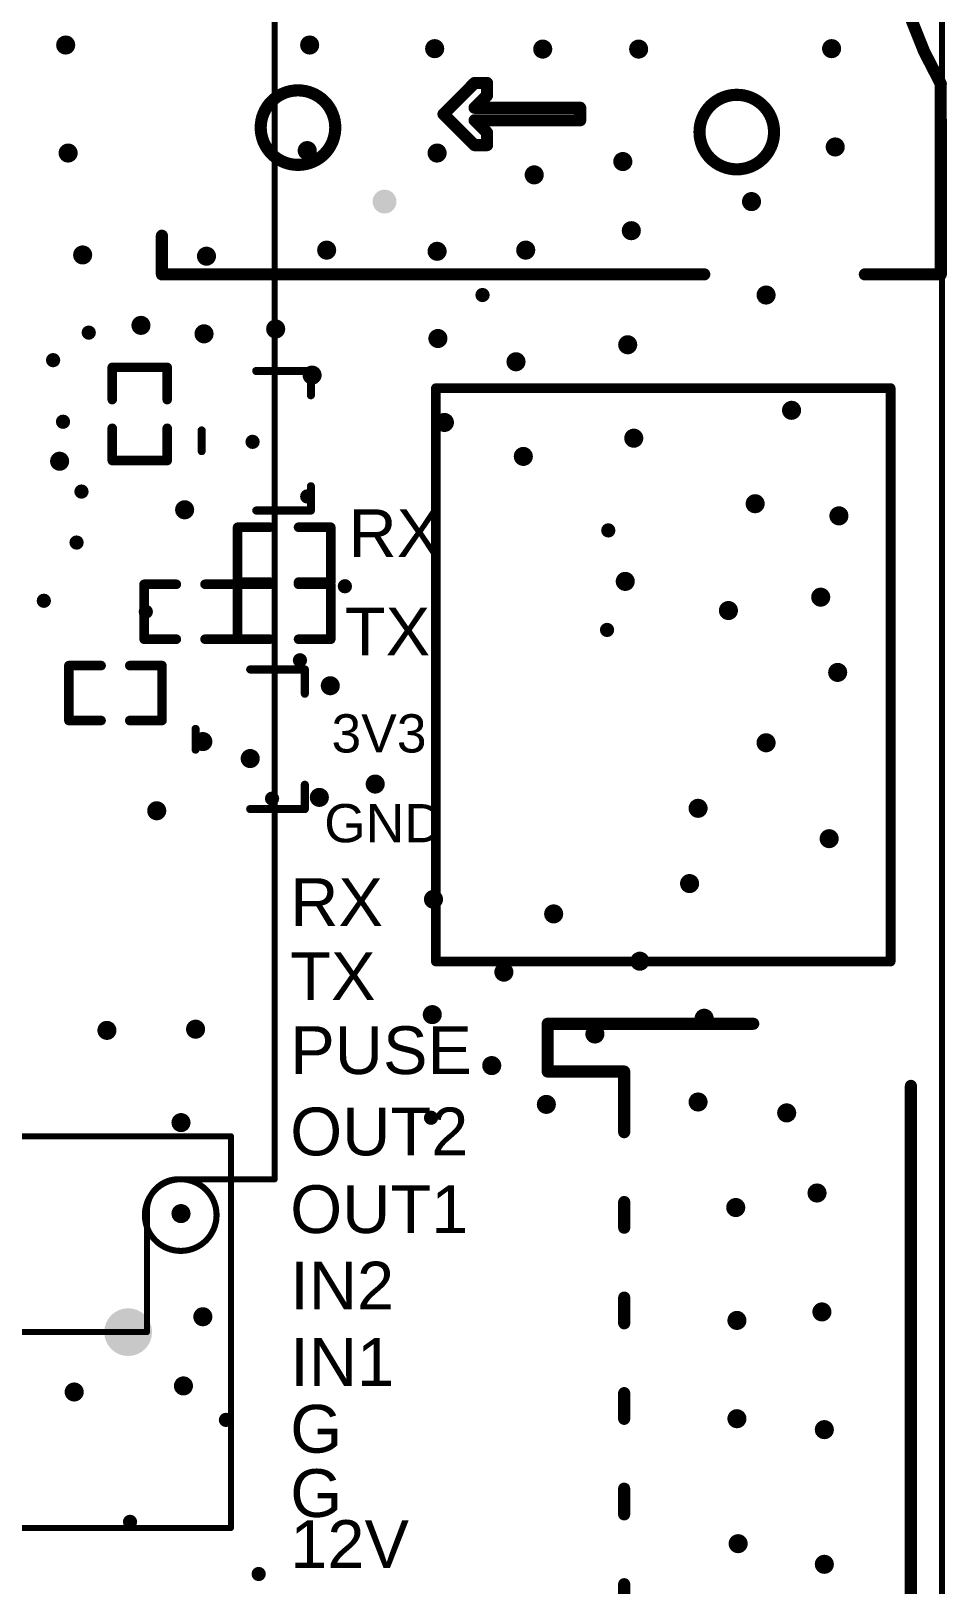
# Model space of a CAD drawing. Header units: millimetres. Extents: x -41 to 4, y -75 to 26.
# Drawn here: x -14.77 to 4.39, y -57.07 to -24.55 of the extents above; entities that cross this region are included whole.
import ezdxf

# ---------------------------------------------------------------- set-up
doc = ezdxf.new("R2010")
doc.units = ezdxf.units.MM
for name, color, linetype in [('KeepOutLayer', 6, 'Continuous'), ('MultiLayer', 9, 'Continuous'), ('PadHoleLayer', 156, 'Continuous'), ('TopOverlay', 2, 'Continuous'), ('ViaHoleLayer', 16, 'Continuous')]:
    doc.layers.add(name, color=color, linetype=linetype)
doc.styles.add('Arial', font='arial.ttf', dxfattribs={"height": 0.2})

# ---------------------------------------------------------------- blocks, each defined once
blk = doc.blocks.new('LC_0402_R_4')
at = {"layer": 'TopOverlay', "const_width": 0.2}
for points in [[(-0.975, -0.575), (-0.975, 0.575)], [(-0.975, 0.575), (-0.3, 0.575)], [(0.3, 0.575), (0.975, 0.575)], [(0.975, -0.575), (0.975, 0.575)], [(-0.975, -0.575), (-0.3, -0.575)], [(0.3, -0.575), (0.975, -0.575)]]:
    blk.add_lwpolyline(points, dxfattribs=at)
at = {"layer": 'TopOverlay', "const_width": 0.1}
for points in [[(-1.025, 0.575, 1), (-0.925, 0.575, 1)], [(-1.025, 0.575, 1), (-0.925, 0.575, 1)], [(-0.35, 0.575, 1), (-0.25, 0.575, 1)], [(0.25, 0.575, 1), (0.35, 0.575, 1)], [(0.925, 0.575, 1), (1.025, 0.575, 1)], [(0.925, 0.575, 1), (1.025, 0.575, 1)], [(-1.025, -0.575, 1), (-0.925, -0.575, 1)], [(-1.025, -0.575, 1), (-0.925, -0.575, 1)], [(-0.35, -0.575, 1), (-0.25, -0.575, 1)], [(0.25, -0.575, 1), (0.35, -0.575, 1)], [(0.925, -0.575, 1), (1.025, -0.575, 1)], [(0.925, -0.575, 1), (1.025, -0.575, 1)]]:
    blk.add_lwpolyline(points, format="xyb", close=True, dxfattribs=at)
blk = doc.blocks.new('LC_0402_R_5')
at = {"layer": 'TopOverlay', "const_width": 0.2}
for points in [[(-0.975, -0.575), (-0.975, 0.575)], [(-0.975, 0.575), (-0.3, 0.575)], [(0.3, 0.575), (0.975, 0.575)], [(0.975, -0.575), (0.975, 0.575)], [(-0.975, -0.575), (-0.3, -0.575)], [(0.3, -0.575), (0.975, -0.575)]]:
    blk.add_lwpolyline(points, dxfattribs=at)
at = {"layer": 'TopOverlay', "const_width": 0.1}
for points in [[(-1.025, 0.575, 1), (-0.925, 0.575, 1)], [(-1.025, 0.575, 1), (-0.925, 0.575, 1)], [(-0.35, 0.575, 1), (-0.25, 0.575, 1)], [(0.25, 0.575, 1), (0.35, 0.575, 1)], [(0.925, 0.575, 1), (1.025, 0.575, 1)], [(0.925, 0.575, 1), (1.025, 0.575, 1)], [(-1.025, -0.575, 1), (-0.925, -0.575, 1)], [(-1.025, -0.575, 1), (-0.925, -0.575, 1)], [(-0.35, -0.575, 1), (-0.25, -0.575, 1)], [(0.25, -0.575, 1), (0.35, -0.575, 1)], [(0.925, -0.575, 1), (1.025, -0.575, 1)], [(0.925, -0.575, 1), (1.025, -0.575, 1)]]:
    blk.add_lwpolyline(points, format="xyb", close=True, dxfattribs=at)
blk = doc.blocks.new('LC_0402_R_6')
at = {"layer": 'TopOverlay', "const_width": 0.2}
for points in [[(-0.975, 0.575), (-0.975, -0.575)], [(-0.3, 0.575), (-0.975, 0.575)], [(0.975, 0.575), (0.3, 0.575)], [(0.975, 0.575), (0.975, -0.575)], [(-0.3, -0.575), (-0.975, -0.575)], [(0.975, -0.575), (0.3, -0.575)]]:
    blk.add_lwpolyline(points, dxfattribs=at)
at = {"layer": 'TopOverlay', "const_width": 0.1}
for points in [[(-1.025, 0.575, 1), (-0.925, 0.575, 1)], [(-1.025, 0.575, 1), (-0.925, 0.575, 1)], [(-0.35, 0.575, 1), (-0.25, 0.575, 1)], [(0.25, 0.575, 1), (0.35, 0.575, 1)], [(0.925, 0.575, 1), (1.025, 0.575, 1)], [(0.925, 0.575, 1), (1.025, 0.575, 1)], [(-1.025, -0.575, 1), (-0.925, -0.575, 1)], [(-1.025, -0.575, 1), (-0.925, -0.575, 1)], [(-0.35, -0.575, 1), (-0.25, -0.575, 1)], [(0.25, -0.575, 1), (0.35, -0.575, 1)], [(0.925, -0.575, 1), (1.025, -0.575, 1)], [(0.925, -0.575, 1), (1.025, -0.575, 1)]]:
    blk.add_lwpolyline(points, format="xyb", close=True, dxfattribs=at)
blk = doc.blocks.new('SOT_23___BCE_7')
at = {"layer": 'TopOverlay', "const_width": 0.17}
for points in [[(-0.95, 1.143), (-1.458, 1.143)], [(-1.458, 0), (-1.458, 1.143)], [(1.463, 1.143), (0.955, 1.143)], [(1.463, 0), (1.463, 1.143)], [(0.218, -1.143), (-0.213, -1.143)]]:
    blk.add_lwpolyline(points, dxfattribs=at)
at = {"layer": 'TopOverlay', "const_width": 0.085}
for points in [[(-1.501, 1.143, 1), (-1.416, 1.143, 1)], [(-1.501, 1.143, 1), (-1.416, 1.143, 1)], [(-0.993, 1.143, 1), (-0.908, 1.143, 1)], [(0.912, 1.143, 1), (0.997, 1.143, 1)], [(1.42, 1.143, 1), (1.505, 1.143, 1)], [(1.42, 1.143, 1), (1.505, 1.143, 1)], [(-1.501, 0, 1), (-1.416, 0, 1)], [(1.42, 0, 1), (1.505, 0, 1)], [(-0.256, -1.143, 1), (-0.171, -1.143, 1)], [(0.176, -1.143, 1), (0.261, -1.143, 1)]]:
    blk.add_lwpolyline(points, format="xyb", close=True, dxfattribs=at)
blk = doc.blocks.new('CONN_SMD_10P_P2_00_HDGC_HDGC2001WR_S_10P_14')
at = {"layer": 'TopOverlay'}
for points, const_width in [([(-10.083, 3.892, 1), (-10.483, 3.892, 1)], 0.4), ([(-10.583, 3.892, 1), (-10.383, 3.892, 1)], 0.2), ([(-10.183, 3.892, 1), (-9.983, 3.892, 1)], 0.2), ([(-12.063, 3.3, 1), (-11.936, 3.3, 1)], 0.127), ([(-12.063, 3.299, 1), (-11.936, 3.299, 1)], 0.127), ([(-11.063, 3.3, 1), (-10.936, 3.3, 1)], 0.127), ([(-11.063, 3.3, 1), (-10.936, 3.3, 1)], 0.127), ([(10.937, 3.299, 1), (11.064, 3.299, 1)], 0.127), ([(10.937, 3.299, 1), (11.064, 3.299, 1)], 0.127), ([(11.937, 3.299, 1), (12.064, 3.299, 1)], 0.127), ([(11.937, 3.299, 1), (12.064, 3.299, 1)], 0.127), ([(-11.063, 1.7, 1), (-10.936, 1.7, 1)], 0.127), ([(-11.063, 1.7, 1), (-10.936, 1.7, 1)], 0.127), ([(-9.794, 1.7, 1), (-9.667, 1.7, 1)], 0.127), ([(-8.332, 1.7, 1), (-8.205, 1.7, 1)], 0.127), ([(-7.794, 1.7, 1), (-7.667, 1.7, 1)], 0.127), ([(-6.332, 1.7, 1), (-6.205, 1.7, 1)], 0.127), ([(-5.795, 1.7, 1), (-5.668, 1.7, 1)], 0.127), ([(-4.332, 1.7, 1), (-4.205, 1.7, 1)], 0.127), ([(-3.795, 1.7, 1), (-3.668, 1.7, 1)], 0.127), ([(-2.332, 1.7, 1), (-2.205, 1.7, 1)], 0.127), ([(-1.795, 1.7, 1), (-1.668, 1.7, 1)], 0.127), ([(-0.332, 1.7, 1), (-0.205, 1.7, 1)], 0.127), ([(0.206, 1.7, 1), (0.333, 1.7, 1)], 0.127), ([(1.668, 1.7, 1), (1.795, 1.7, 1)], 0.127), ([(2.206, 1.7, 1), (2.333, 1.7, 1)], 0.127), ([(3.668, 1.7, 1), (3.795, 1.7, 1)], 0.127), ([(4.206, 1.7, 1), (4.333, 1.7, 1)], 0.127), ([(5.668, 1.699, 1), (5.795, 1.699, 1)], 0.127), ([(6.205, 1.699, 1), (6.332, 1.699, 1)], 0.127), ([(7.668, 1.699, 1), (7.795, 1.699, 1)], 0.127), ([(8.205, 1.699, 1), (8.332, 1.699, 1)], 0.127), ([(9.668, 1.699, 1), (9.795, 1.699, 1)], 0.127), ([(10.937, 1.699, 1), (11.064, 1.699, 1)], 0.127), ([(10.937, 1.699, 1), (11.064, 1.699, 1)], 0.127), ([(-12.063, 0.434, 1), (-11.936, 0.434, 1)], 0.127), ([(-12.063, 0.434, 1), (-11.936, 0.434, 1)], 0.127), ([(-12.063, -1.001, 1), (-11.936, -1.001, 1)], 0.127), ([(11.937, -1.001, 1), (12.064, -1.001, 1)], 0.127), ([(-10.763, -4.3, 1), (-10.636, -4.3, 1)], 0.127), ([(10.637, -4.3, 1), (10.764, -4.3, 1)], 0.127)]:
    blk.add_lwpolyline(points, format="xyb", close=True, dxfattribs=dict(at, const_width=const_width))
at = {"layer": 'TopOverlay', "const_width": 0.254}
for points in [[(-12, 3.3), (-11, 3.3)], [(-12, 3.299), (-12, 0.434)], [(-11, 3.3), (-11, 1.7)], [(11, 3.299), (12, 3.299)], [(11, 3.299), (11, 1.699)], [(12, 3.299), (12, -1.001)], [(-11, 1.7), (-9.731, 1.7)], [(-8.269, 1.7), (-7.731, 1.7)], [(-6.269, 1.7), (-5.731, 1.7)], [(-4.269, 1.7), (-3.731, 1.7)], [(-2.269, 1.7), (-1.731, 1.7)], [(-0.269, 1.7), (0.269, 1.7)], [(1.731, 1.7), (2.269, 1.7)], [(3.731, 1.7), (4.269, 1.7)], [(5.731, 1.699), (6.269, 1.699)], [(7.731, 1.699), (8.269, 1.699)], [(9.731, 1.699), (11, 1.699)], [(-12, 0.434), (-12, -1.001)], [(-10.7, -4.3), (10.7, -4.3)]]:
    blk.add_lwpolyline(points, dxfattribs=at)
blk = doc.blocks.new('SIM_SMD_SMC_202_7SC_41')
at = {"layer": 'TopOverlay', "const_width": 0.254}
for points in [[(3.987, 7.444), (7.889, 7.444)], [(3.987, 7.444), (3.987, 6.344)], [(7.889, 7.444), (7.889, -5.005)], [(-7.9, 6.343), (-7.091, 6.343)], [(-7.9, 6.343), (-7.9, -5.006)], [(0.622, 6.343), (0.629, 6.343)], [(1.991, 6.343), (3.987, 6.343)], [(-4.545, 0.45), (-5.195, -0.2)], [(-4.545, 0.45), (-3.894, -0.2)], [(-5.195, -0.2), (-5.195, -0.462)], [(-4.674, -0.2), (-4.933, -0.462)], [(-4.674, -0.2), (-4.674, -2.41)], [(-4.413, -0.2), (-4.413, -2.41)], [(-4.413, -0.2), (-4.154, -0.462)], [(-3.894, -0.2), (-3.894, -0.462)], [(3.9, -0.376), (3.9, -2.716)], [(3.9, -0.376), (5.46, -0.376)], [(5.46, -0.376), (5.46, -2.456)], [(-5.195, -0.462), (-4.933, -0.462)], [(-4.154, -0.462), (-3.894, -0.462)], [(-4.674, -2.41), (-4.413, -2.41)], [(3.901, -2.716), (4.81, -3.626)], [(5.46, -2.456), (6.5, -3.496)], [(4.81, -3.626), (4.81, -6.097)], [(6.5, -3.496), (6.5, -6.096)], [(4.81, -6.096), (6.5, -6.096)], [(-7.9, -8.367), (-7.9, -9.956)], [(7.889, -8.368), (7.889, -9.955)], [(-3.912, -9.955), (-7.9, -9.956)], [(3.987, -9.955), (7.889, -9.955)]]:
    blk.add_lwpolyline(points, dxfattribs=at)
at = {"layer": 'TopOverlay'}
for points, const_width in [([(3.924, 7.444, 1), (4.051, 7.444, 1)], 0.127), ([(3.924, 7.444, 1), (4.051, 7.444, 1)], 0.127), ([(7.825, 7.444, 1), (7.952, 7.444, 1)], 0.127), ([(7.825, 7.444, 1), (7.952, 7.444, 1)], 0.127), ([(-7.963, 6.343, 1), (-7.836, 6.343, 1)], 0.127), ([(-7.963, 6.343, 1), (-7.836, 6.343, 1)], 0.127), ([(-7.154, 6.343, 1), (-7.027, 6.343, 1)], 0.127), ([(0.558, 6.343, 1), (0.685, 6.343, 1)], 0.127), ([(0.565, 6.343, 1), (0.692, 6.343, 1)], 0.127), ([(1.928, 6.343, 1), (2.055, 6.343, 1)], 0.127), ([(3.924, 6.344, 1), (4.051, 6.344, 1)], 0.127), ([(3.924, 6.343, 1), (4.051, 6.343, 1)], 0.127), ([(-4.048, 3.495, 1), (-5.608, 3.495, 1)], 0.254), ([(-0.69, 3.499, 1), (-2.251, 3.499, 1)], 0.254), ([(2.429, 3.496, 1), (0.869, 3.496, 1)], 0.254), ([(-5.671, 3.495, 1), (-5.544, 3.495, 1)], 0.127), ([(-4.111, 3.495, 1), (-3.984, 3.495, 1)], 0.127), ([(-2.314, 3.499, 1), (-2.187, 3.499, 1)], 0.127), ([(-0.754, 3.499, 1), (-0.627, 3.499, 1)], 0.127), ([(0.806, 3.496, 1), (0.933, 3.496, 1)], 0.127), ([(2.366, 3.496, 1), (2.493, 3.496, 1)], 0.127), ([(-4.608, 0.45, 1), (-4.481, 0.45, 1)], 0.127), ([(-4.608, 0.45, 1), (-4.481, 0.45, 1)], 0.127), ([(-5.258, -0.2, 1), (-5.131, -0.2, 1)], 0.127), ([(-5.258, -0.2, 1), (-5.131, -0.2, 1)], 0.127), ([(-4.738, -0.2, 1), (-4.611, -0.2, 1)], 0.127), ([(-4.738, -0.2, 1), (-4.611, -0.2, 1)], 0.127), ([(-4.476, -0.2, 1), (-4.349, -0.2, 1)], 0.127), ([(-4.476, -0.2, 1), (-4.349, -0.2, 1)], 0.127), ([(-3.958, -0.2, 1), (-3.831, -0.2, 1)], 0.127), ([(-3.958, -0.2, 1), (-3.831, -0.2, 1)], 0.127), ([(3.836, -0.376, 1), (3.963, -0.376, 1)], 0.127), ([(3.836, -0.376, 1), (3.963, -0.376, 1)], 0.127), ([(5.396, -0.376, 1), (5.523, -0.376, 1)], 0.127), ([(5.396, -0.376, 1), (5.523, -0.376, 1)], 0.127), ([(-5.258, -0.462, 1), (-5.131, -0.462, 1)], 0.127), ([(-5.258, -0.462, 1), (-5.131, -0.462, 1)], 0.127), ([(-4.997, -0.462, 1), (-4.87, -0.462, 1)], 0.127), ([(-4.997, -0.462, 1), (-4.87, -0.462, 1)], 0.127), ([(-4.217, -0.462, 1), (-4.09, -0.462, 1)], 0.127), ([(-4.217, -0.462, 1), (-4.09, -0.462, 1)], 0.127), ([(-3.958, -0.462, 1), (-3.831, -0.462, 1)], 0.127), ([(-3.958, -0.462, 1), (-3.831, -0.462, 1)], 0.127), ([(-4.738, -2.41, 1), (-4.611, -2.41, 1)], 0.127), ([(-4.738, -2.41, 1), (-4.611, -2.41, 1)], 0.127), ([(-4.476, -2.41, 1), (-4.349, -2.41, 1)], 0.127), ([(-4.476, -2.41, 1), (-4.349, -2.41, 1)], 0.127), ([(3.836, -2.716, 1), (3.963, -2.716, 1)], 0.127), ([(3.837, -2.716, 1), (3.964, -2.716, 1)], 0.127), ([(5.396, -2.456, 1), (5.523, -2.456, 1)], 0.127), ([(5.396, -2.456, 1), (5.523, -2.456, 1)], 0.127), ([(4.747, -3.626, 1), (4.874, -3.626, 1)], 0.127), ([(4.747, -3.626, 1), (4.874, -3.626, 1)], 0.127), ([(6.436, -3.496, 1), (6.563, -3.496, 1)], 0.127), ([(6.436, -3.496, 1), (6.563, -3.496, 1)], 0.127), ([(-4.141, -5.687, 1), (-5.701, -5.687, 1)], 0.254), ([(-0.784, -5.683, 1), (-2.344, -5.683, 1)], 0.254), ([(2.336, -5.686, 1), (0.776, -5.686, 1)], 0.254), ([(7.825, -5.005, 1), (7.952, -5.005, 1)], 0.127), ([(-7.963, -5.006, 1), (-7.836, -5.006, 1)], 0.127), ([(-5.764, -5.687, 1), (-5.637, -5.687, 1)], 0.127), ([(-4.204, -5.687, 1), (-4.077, -5.687, 1)], 0.127), ([(-2.408, -5.683, 1), (-2.281, -5.683, 1)], 0.127), ([(-0.847, -5.683, 1), (-0.72, -5.683, 1)], 0.127), ([(0.712, -5.686, 1), (0.839, -5.686, 1)], 0.127), ([(2.272, -5.686, 1), (2.399, -5.686, 1)], 0.127), ([(4.746, -6.096, 1), (4.873, -6.096, 1)], 0.127), ([(4.747, -6.097, 1), (4.874, -6.097, 1)], 0.127), ([(6.436, -6.096, 1), (6.563, -6.096, 1)], 0.127), ([(6.436, -6.096, 1), (6.563, -6.096, 1)], 0.127), ([(-7.963, -8.367, 1), (-7.836, -8.367, 1)], 0.127), ([(7.825, -8.368, 1), (7.952, -8.368, 1)], 0.127), ([(-7.963, -9.956, 1), (-7.836, -9.956, 1)], 0.127), ([(-7.963, -9.956, 1), (-7.836, -9.956, 1)], 0.127), ([(-3.976, -9.955, 1), (-3.849, -9.955, 1)], 0.127), ([(-3.975, -9.956, 1), (-3.848, -9.956, 1)], 0.127), ([(3.924, -9.955, 1), (4.051, -9.955, 1)], 0.127), ([(3.954, -9.956, 1), (4.081, -9.956, 1)], 0.127), ([(7.825, -9.955, 1), (7.952, -9.955, 1)], 0.127), ([(7.825, -9.955, 1), (7.952, -9.955, 1)], 0.127)]:
    blk.add_lwpolyline(points, format="xyb", close=True, dxfattribs=dict(at, const_width=const_width))
at = {"layer": 'TopOverlay', "const_width": 0.254}
blk.add_lwpolyline([(-3.912, -9.956, -0.26784), (4.018, -9.956)], format="xyb", dxfattribs=at)
blk = doc.blocks.new('SOT_23___BCE_70')
at = {"layer": 'TopOverlay', "const_width": 0.17}
for points in [[(-1.458, 0), (-1.458, 1.143)], [(-0.95, 1.143), (-1.458, 1.143)], [(1.463, 1.143), (0.955, 1.143)], [(1.463, 0), (1.463, 1.143)], [(0.218, -1.143), (-0.213, -1.143)]]:
    blk.add_lwpolyline(points, dxfattribs=at)
at = {"layer": 'TopOverlay', "const_width": 0.085}
for points in [[(-1.501, 1.143, 1), (-1.416, 1.143, 1)], [(-1.501, 1.143, 1), (-1.416, 1.143, 1)], [(-0.993, 1.143, 1), (-0.908, 1.143, 1)], [(0.912, 1.143, 1), (0.997, 1.143, 1)], [(1.42, 1.143, 1), (1.505, 1.143, 1)], [(1.42, 1.143, 1), (1.505, 1.143, 1)], [(-1.501, 0, 1), (-1.416, 0, 1)], [(1.42, 0, 1), (1.505, 0, 1)], [(-0.256, -1.143, 1), (-0.171, -1.143, 1)], [(0.176, -1.143, 1), (0.261, -1.143, 1)]]:
    blk.add_lwpolyline(points, format="xyb", close=True, dxfattribs=at)
blk = doc.blocks.new('MINI_PCLE_52P_74')
at = {"layer": 'MultiLayer'}
h = blk.add_hatch(color=9, dxfattribs=at)
edge = h.paths.add_edge_path()
edge.add_arc((12.483, -21.937), 0.5, 0, 360)
at = {"layer": 'PadHoleLayer'}
h = blk.add_hatch(color=156, dxfattribs=at)
edge = h.paths.add_edge_path()
edge.add_arc((12.483, -21.937), 0.5, 0, 360)
at = {"layer": 'TopOverlay', "const_width": 0.127}
for points in [[(15.55, -18.737), (15.55, 28.863)], [(-14.667, -17.837), (14.633, -17.837)], [(14.633, -26.037), (14.633, -17.837)], [(13.535, -18.737), (15.55, -18.737)], [(12.875, -21.937), (12.875, -19.398)], [(-3.075, -21.937), (12.875, -21.937)], [(-14.667, -26.037), (14.633, -26.037)]]:
    blk.add_lwpolyline(points, dxfattribs=at)
at = {"layer": 'TopOverlay'}
for points, const_width in [([(14.601, -17.837, 1), (14.665, -17.837, 1)], 0.0635), ([(14.601, -17.837, 1), (14.665, -17.837, 1)], 0.0635), ([(14.333, -19.487, 1), (12.833, -19.487, 1)], 0.127), ([(13.503, -18.737, 1), (13.567, -18.737, 1)], 0.0635), ([(13.503, -18.737, 1), (13.567, -18.737, 1)], 0.0635), ([(15.518, -18.737, 1), (15.582, -18.737, 1)], 0.0635), ([(15.518, -18.737, 1), (15.582, -18.737, 1)], 0.0635), ([(12.801, -19.487, 1), (12.865, -19.487, 1)], 0.0635), ([(12.843, -19.398, 1), (12.906, -19.398, 1)], 0.0635), ([(12.843, -19.398, 1), (12.906, -19.398, 1)], 0.0635), ([(14.301, -19.487, 1), (14.365, -19.487, 1)], 0.0635), ([(12.843, -21.937, 1), (12.906, -21.937, 1)], 0.0635), ([(12.843, -21.937, 1), (12.906, -21.937, 1)], 0.0635), ([(14.601, -26.037, 1), (14.665, -26.037, 1)], 0.0635), ([(14.601, -26.037, 1), (14.665, -26.037, 1)], 0.0635)]:
    blk.add_lwpolyline(points, format="xyb", close=True, dxfattribs=dict(at, const_width=const_width))
at = {"layer": 'TopOverlay', "const_width": 0.127}
blk.add_lwpolyline([(12.875, -19.398, -0.414214), (13.535, -18.737)], format="xyb", dxfattribs=at)
blk = doc.blocks.new('4PIN_HY2_75')
at = {"layer": 'TopOverlay', "const_width": 0.203}
for points in [[(-6, 1.016), (6, 1.016)], [(-6, 1.016), (-6, -8.5)], [(6, 1.016), (6, -8.5)], [(-6, -8.5), (6, -8.5)]]:
    blk.add_lwpolyline(points, dxfattribs=at)
at = {"layer": 'TopOverlay', "const_width": 0.102}
for points in [[(-6.051, 1.016, 1), (-5.949, 1.016, 1)], [(-6.051, 1.016, 1), (-5.949, 1.016, 1)], [(5.949, 1.016, 1), (6.051, 1.016, 1)], [(5.949, 1.016, 1), (6.051, 1.016, 1)], [(-6.051, -8.5, 1), (-5.949, -8.5, 1)], [(-6.051, -8.5, 1), (-5.949, -8.5, 1)], [(5.949, -8.5, 1), (6.051, -8.5, 1)], [(5.949, -8.5, 1), (6.051, -8.5, 1)]]:
    blk.add_lwpolyline(points, format="xyb", close=True, dxfattribs=at)
blk = doc.blocks.new('LC_0402_R_103')
at = {"layer": 'TopOverlay', "const_width": 0.2}
for points in [[(-0.3, 0.575), (-0.975, 0.575)], [(-0.975, 0.575), (-0.975, -0.575)], [(0.975, 0.575), (0.3, 0.575)], [(0.975, 0.575), (0.975, -0.575)], [(-0.3, -0.575), (-0.975, -0.575)], [(0.975, -0.575), (0.3, -0.575)]]:
    blk.add_lwpolyline(points, dxfattribs=at)
at = {"layer": 'TopOverlay', "const_width": 0.1}
for points in [[(-1.025, 0.575, 1), (-0.925, 0.575, 1)], [(-1.025, 0.575, 1), (-0.925, 0.575, 1)], [(-0.35, 0.575, 1), (-0.25, 0.575, 1)], [(0.25, 0.575, 1), (0.35, 0.575, 1)], [(0.925, 0.575, 1), (1.025, 0.575, 1)], [(0.925, 0.575, 1), (1.025, 0.575, 1)], [(-1.025, -0.575, 1), (-0.925, -0.575, 1)], [(-1.025, -0.575, 1), (-0.925, -0.575, 1)], [(-0.35, -0.575, 1), (-0.25, -0.575, 1)], [(0.25, -0.575, 1), (0.35, -0.575, 1)], [(0.925, -0.575, 1), (1.025, -0.575, 1)], [(0.925, -0.575, 1), (1.025, -0.575, 1)]]:
    blk.add_lwpolyline(points, format="xyb", close=True, dxfattribs=at)
blk = doc.blocks.new('LC_0402_R_104')
at = {"layer": 'TopOverlay', "const_width": 0.2}
for points in [[(-0.3, 0.575), (-0.975, 0.575)], [(-0.975, -0.575), (-0.975, 0.575)], [(0.975, 0.575), (0.3, 0.575)], [(0.975, -0.575), (0.975, 0.575)], [(-0.3, -0.575), (-0.975, -0.575)], [(0.975, -0.575), (0.3, -0.575)]]:
    blk.add_lwpolyline(points, dxfattribs=at)
at = {"layer": 'TopOverlay', "const_width": 0.1}
for points in [[(-1.025, 0.575, 1), (-0.925, 0.575, 1)], [(-1.025, 0.575, 1), (-0.925, 0.575, 1)], [(-0.35, 0.575, 1), (-0.25, 0.575, 1)], [(0.25, 0.575, 1), (0.35, 0.575, 1)], [(0.925, 0.575, 1), (1.025, 0.575, 1)], [(0.925, 0.575, 1), (1.025, 0.575, 1)], [(-1.025, -0.575, 1), (-0.925, -0.575, 1)], [(-1.025, -0.575, 1), (-0.925, -0.575, 1)], [(-0.35, -0.575, 1), (-0.25, -0.575, 1)], [(0.25, -0.575, 1), (0.35, -0.575, 1)], [(0.925, -0.575, 1), (1.025, -0.575, 1)], [(0.925, -0.575, 1), (1.025, -0.575, 1)]]:
    blk.add_lwpolyline(points, format="xyb", close=True, dxfattribs=at)

msp = doc.modelspace()

# ---------------------------------------------------------------- hatches: boundary and pattern name
at = {"layer": 'ViaHoleLayer'}
h = msp.add_hatch(color=16, dxfattribs=at)
edge = h.paths.add_edge_path()
edge.add_arc((-14.046, -24.841), 0.2, 0, 360)
h = msp.add_hatch(color=16, dxfattribs=at)
edge = h.paths.add_edge_path()
edge.add_arc((-8.941, -24.841), 0.2, 0, 360)
h = msp.add_hatch(color=16, dxfattribs=at)
edge = h.paths.add_edge_path()
edge.add_arc((-6.325, -24.917), 0.2, 0, 360)
h = msp.add_hatch(color=16, dxfattribs=at)
edge = h.paths.add_edge_path()
edge.add_arc((1.981, -24.917), 0.2, 0, 360)
h = msp.add_hatch(color=16, dxfattribs=at)
edge = h.paths.add_edge_path()
edge.add_arc((-4.064, -24.926), 0.2, 0, 360)
h = msp.add_hatch(color=16, dxfattribs=at)
edge = h.paths.add_edge_path()
edge.add_arc((-2.057, -24.926), 0.2, 0, 360)
h = msp.add_hatch(color=16, dxfattribs=at)
edge = h.paths.add_edge_path()
edge.add_arc((-13.995, -27.102), 0.2, 0, 360)
h = msp.add_hatch(color=16, dxfattribs=at)
edge = h.paths.add_edge_path()
edge.add_arc((-8.992, -27.051), 0.2, 0, 360)
h = msp.add_hatch(color=16, dxfattribs=at)
edge = h.paths.add_edge_path()
edge.add_arc((-6.274, -27.102), 0.2, 0, 360)
h = msp.add_hatch(color=16, dxfattribs=at)
edge = h.paths.add_edge_path()
edge.add_arc((2.057, -26.975), 0.2, 0, 360)
h = msp.add_hatch(color=16, dxfattribs=at)
edge = h.paths.add_edge_path()
edge.add_arc((-2.388, -27.28), 0.2, 0, 360)
h = msp.add_hatch(color=16, dxfattribs=at)
edge = h.paths.add_edge_path()
edge.add_arc((-4.242, -27.559), 0.2, 0, 360)
h = msp.add_hatch(color=16, dxfattribs=at)
edge = h.paths.add_edge_path()
edge.add_arc((-7.374, -28.118), 0.25, 0, 360)
h = msp.add_hatch(color=16, dxfattribs=at)
edge = h.paths.add_edge_path()
edge.add_arc((0.305, -28.118), 0.2, 0, 360)
h = msp.add_hatch(color=16, dxfattribs=at)
edge = h.paths.add_edge_path()
edge.add_arc((-2.21, -28.727), 0.2, 0, 360)
h = msp.add_hatch(color=16, dxfattribs=at)
edge = h.paths.add_edge_path()
edge.add_arc((-8.585, -29.134), 0.2, 0, 360)
h = msp.add_hatch(color=16, dxfattribs=at)
edge = h.paths.add_edge_path()
edge.add_arc((-4.42, -29.134), 0.2, 0, 360)
h = msp.add_hatch(color=16, dxfattribs=at)
edge = h.paths.add_edge_path()
edge.add_arc((-13.691, -29.235), 0.2, 0, 360)
h = msp.add_hatch(color=16, dxfattribs=at)
edge = h.paths.add_edge_path()
edge.add_arc((-11.1, -29.261), 0.2, 0, 360)
h = msp.add_hatch(color=16, dxfattribs=at)
edge = h.paths.add_edge_path()
edge.add_arc((-6.274, -29.159), 0.2, 0, 360)
h = msp.add_hatch(color=16, dxfattribs=at)
edge = h.paths.add_edge_path()
edge.add_arc((0.61, -30.074), 0.2, 0, 360)
h = msp.add_hatch(color=16, dxfattribs=at)
edge = h.paths.add_edge_path()
edge.add_arc((-5.324, -30.074), 0.15, 0, 360)
h = msp.add_hatch(color=16, dxfattribs=at)
edge = h.paths.add_edge_path()
edge.add_arc((-12.471, -30.709), 0.2, 0, 360)
h = msp.add_hatch(color=16, dxfattribs=at)
edge = h.paths.add_edge_path()
edge.add_arc((-13.564, -30.861), 0.15, 0, 360)
h = msp.add_hatch(color=16, dxfattribs=at)
edge = h.paths.add_edge_path()
edge.add_arc((-11.151, -30.886), 0.2, 0, 360)
h = msp.add_hatch(color=16, dxfattribs=at)
edge = h.paths.add_edge_path()
edge.add_arc((-9.652, -30.785), 0.2, 0, 360)
h = msp.add_hatch(color=16, dxfattribs=at)
edge = h.paths.add_edge_path()
edge.add_arc((-6.257, -30.984), 0.2, 0, 360)
h = msp.add_hatch(color=16, dxfattribs=at)
edge = h.paths.add_edge_path()
edge.add_arc((-2.286, -31.115), 0.2, 0, 360)
h = msp.add_hatch(color=16, dxfattribs=at)
edge = h.paths.add_edge_path()
edge.add_arc((-14.309, -31.437), 0.15, 0, 360)
h = msp.add_hatch(color=16, dxfattribs=at)
edge = h.paths.add_edge_path()
edge.add_arc((-4.623, -31.471), 0.2, 0, 360)
h = msp.add_hatch(color=16, dxfattribs=at)
edge = h.paths.add_edge_path()
edge.add_arc((-8.89, -31.75), 0.2, 0, 360)
h = msp.add_hatch(color=16, dxfattribs=at)
edge = h.paths.add_edge_path()
edge.add_arc((1.143, -32.487), 0.2, 0, 360)
h = msp.add_hatch(color=16, dxfattribs=at)
edge = h.paths.add_edge_path()
edge.add_arc((-14.102, -32.726), 0.15, 0, 360)
h = msp.add_hatch(color=16, dxfattribs=at)
edge = h.paths.add_edge_path()
edge.add_arc((-6.121, -32.741), 0.2, 0, 360)
h = msp.add_hatch(color=16, dxfattribs=at)
edge = h.paths.add_edge_path()
edge.add_arc((-10.135, -33.147), 0.15, 0, 360)
h = msp.add_hatch(color=16, dxfattribs=at)
edge = h.paths.add_edge_path()
edge.add_arc((-2.159, -33.071), 0.2, 0, 360)
h = msp.add_hatch(color=16, dxfattribs=at)
edge = h.paths.add_edge_path()
edge.add_arc((-14.173, -33.553), 0.2, 0, 360)
h = msp.add_hatch(color=16, dxfattribs=at)
edge = h.paths.add_edge_path()
edge.add_arc((-4.47, -33.452), 0.2, 0, 360)
h = msp.add_hatch(color=16, dxfattribs=at)
edge = h.paths.add_edge_path()
edge.add_arc((-13.716, -34.188), 0.15, 0, 360)
h = msp.add_hatch(color=16, dxfattribs=at)
edge = h.paths.add_edge_path()
edge.add_arc((-8.992, -34.29), 0.15, 0, 360)
h = msp.add_hatch(color=16, dxfattribs=at)
edge = h.paths.add_edge_path()
edge.add_arc((-11.557, -34.569), 0.2, 0, 360)
h = msp.add_hatch(color=16, dxfattribs=at)
edge = h.paths.add_edge_path()
edge.add_arc((0.381, -34.442), 0.2, 0, 360)
h = msp.add_hatch(color=16, dxfattribs=at)
edge = h.paths.add_edge_path()
edge.add_arc((2.134, -34.696), 0.2, 0, 360)
h = msp.add_hatch(color=16, dxfattribs=at)
edge = h.paths.add_edge_path()
edge.add_arc((-13.818, -35.255), 0.15, 0, 360)
h = msp.add_hatch(color=16, dxfattribs=at)
edge = h.paths.add_edge_path()
edge.add_arc((-2.692, -35.001), 0.15, 0, 360)
h = msp.add_hatch(color=16, dxfattribs=at)
edge = h.paths.add_edge_path()
edge.add_arc((-8.204, -36.17), 0.15, 0, 360)
h = msp.add_hatch(color=16, dxfattribs=at)
edge = h.paths.add_edge_path()
edge.add_arc((-2.337, -36.068), 0.2, 0, 360)
h = msp.add_hatch(color=16, dxfattribs=at)
edge = h.paths.add_edge_path()
edge.add_arc((-14.503, -36.474), 0.15, 0, 360)
h = msp.add_hatch(color=16, dxfattribs=at)
edge = h.paths.add_edge_path()
edge.add_arc((1.753, -36.398), 0.2, 0, 360)
h = msp.add_hatch(color=16, dxfattribs=at)
edge = h.paths.add_edge_path()
edge.add_arc((-12.37, -36.703), 0.15, 0, 360)
h = msp.add_hatch(color=16, dxfattribs=at)
edge = h.paths.add_edge_path()
edge.add_arc((-0.178, -36.678), 0.2, 0, 360)
h = msp.add_hatch(color=16, dxfattribs=at)
edge = h.paths.add_edge_path()
edge.add_arc((-2.718, -37.084), 0.15, 0, 360)
h = msp.add_hatch(color=16, dxfattribs=at)
edge = h.paths.add_edge_path()
edge.add_arc((-9.144, -37.719), 0.15, 0, 360)
h = msp.add_hatch(color=16, dxfattribs=at)
edge = h.paths.add_edge_path()
edge.add_arc((-8.509, -38.252), 0.2, 0, 360)
h = msp.add_hatch(color=16, dxfattribs=at)
edge = h.paths.add_edge_path()
edge.add_arc((2.108, -37.973), 0.2, 0, 360)
h = msp.add_hatch(color=16, dxfattribs=at)
edge = h.paths.add_edge_path()
edge.add_arc((-11.176, -39.421), 0.2, 0, 360)
h = msp.add_hatch(color=16, dxfattribs=at)
edge = h.paths.add_edge_path()
edge.add_arc((0.61, -39.446), 0.2, 0, 360)
h = msp.add_hatch(color=16, dxfattribs=at)
edge = h.paths.add_edge_path()
edge.add_arc((-10.185, -39.776), 0.2, 0, 360)
h = msp.add_hatch(color=16, dxfattribs=at)
edge = h.paths.add_edge_path()
edge.add_arc((-7.569, -40.31), 0.2, 0, 360)
h = msp.add_hatch(color=16, dxfattribs=at)
edge = h.paths.add_edge_path()
edge.add_arc((-9.728, -40.615), 0.15, 0, 360)
h = msp.add_hatch(color=16, dxfattribs=at)
edge = h.paths.add_edge_path()
edge.add_arc((-8.738, -40.589), 0.2, 0, 360)
h = msp.add_hatch(color=16, dxfattribs=at)
edge = h.paths.add_edge_path()
edge.add_arc((-0.813, -40.818), 0.2, 0, 360)
h = msp.add_hatch(color=16, dxfattribs=at)
edge = h.paths.add_edge_path()
edge.add_arc((-12.141, -40.869), 0.2, 0, 360)
h = msp.add_hatch(color=16, dxfattribs=at)
edge = h.paths.add_edge_path()
edge.add_arc((1.93, -41.453), 0.2, 0, 360)
h = msp.add_hatch(color=16, dxfattribs=at)
edge = h.paths.add_edge_path()
edge.add_arc((-0.991, -42.393), 0.2, 0, 360)
h = msp.add_hatch(color=16, dxfattribs=at)
edge = h.paths.add_edge_path()
edge.add_arc((-6.35, -42.723), 0.2, 0, 360)
h = msp.add_hatch(color=16, dxfattribs=at)
edge = h.paths.add_edge_path()
edge.add_arc((-3.835, -43.028), 0.2, 0, 360)
h = msp.add_hatch(color=16, dxfattribs=at)
edge = h.paths.add_edge_path()
edge.add_arc((-2.032, -44.018), 0.2, 0, 360)
h = msp.add_hatch(color=16, dxfattribs=at)
edge = h.paths.add_edge_path()
edge.add_arc((-4.877, -44.247), 0.2, 0, 360)
h = msp.add_hatch(color=16, dxfattribs=at)
edge = h.paths.add_edge_path()
edge.add_arc((-6.375, -45.136), 0.2, 0, 360)
h = msp.add_hatch(color=16, dxfattribs=at)
edge = h.paths.add_edge_path()
edge.add_arc((-0.686, -45.212), 0.2, 0, 360)
h = msp.add_hatch(color=16, dxfattribs=at)
edge = h.paths.add_edge_path()
edge.add_arc((-13.183, -45.466), 0.2, 0, 360)
h = msp.add_hatch(color=16, dxfattribs=at)
edge = h.paths.add_edge_path()
edge.add_arc((-11.328, -45.441), 0.2, 0, 360)
h = msp.add_hatch(color=16, dxfattribs=at)
edge = h.paths.add_edge_path()
edge.add_arc((-2.972, -45.542), 0.2, 0, 360)
h = msp.add_hatch(color=16, dxfattribs=at)
edge = h.paths.add_edge_path()
edge.add_arc((-5.131, -46.203), 0.2, 0, 360)
h = msp.add_hatch(color=16, dxfattribs=at)
edge = h.paths.add_edge_path()
edge.add_arc((-3.988, -47.015), 0.2, 0, 360)
h = msp.add_hatch(color=16, dxfattribs=at)
edge = h.paths.add_edge_path()
edge.add_arc((-0.813, -46.965), 0.2, 0, 360)
h = msp.add_hatch(color=16, dxfattribs=at)
edge = h.paths.add_edge_path()
edge.add_arc((-6.401, -47.295), 0.15, 0, 360)
h = msp.add_hatch(color=16, dxfattribs=at)
edge = h.paths.add_edge_path()
edge.add_arc((1.041, -47.193), 0.2, 0, 360)
h = msp.add_hatch(color=16, dxfattribs=at)
edge = h.paths.add_edge_path()
edge.add_arc((-11.633, -47.396), 0.2, 0, 360)
h = msp.add_hatch(color=16, dxfattribs=at)
edge = h.paths.add_edge_path()
edge.add_arc((1.676, -48.87), 0.2, 0, 360)
h = msp.add_hatch(color=16, dxfattribs=at)
edge = h.paths.add_edge_path()
edge.add_arc((-11.633, -49.301), 0.2, 0, 360)
h = msp.add_hatch(color=16, dxfattribs=at)
edge = h.paths.add_edge_path()
edge.add_arc((-0.025, -49.174), 0.2, 0, 360)
h = msp.add_hatch(color=16, dxfattribs=at)
edge = h.paths.add_edge_path()
edge.add_arc((-11.176, -51.46), 0.2, 0, 360)
h = msp.add_hatch(color=16, dxfattribs=at)
edge = h.paths.add_edge_path()
edge.add_arc((0, -51.537), 0.2, 0, 360)
h = msp.add_hatch(color=16, dxfattribs=at)
edge = h.paths.add_edge_path()
edge.add_arc((1.778, -51.359), 0.2, 0, 360)
h = msp.add_hatch(color=16, dxfattribs=at)
edge = h.paths.add_edge_path()
edge.add_arc((-13.868, -53.035), 0.2, 0, 360)
h = msp.add_hatch(color=16, dxfattribs=at)
edge = h.paths.add_edge_path()
edge.add_arc((-11.582, -52.908), 0.2, 0, 360)
h = msp.add_hatch(color=16, dxfattribs=at)
edge = h.paths.add_edge_path()
edge.add_arc((-10.693, -53.619), 0.15, 0, 360)
h = msp.add_hatch(color=16, dxfattribs=at)
edge = h.paths.add_edge_path()
edge.add_arc((0, -53.594), 0.2, 0, 360)
h = msp.add_hatch(color=16, dxfattribs=at)
edge = h.paths.add_edge_path()
edge.add_arc((1.829, -53.823), 0.2, 0, 360)
h = msp.add_hatch(color=16, dxfattribs=at)
edge = h.paths.add_edge_path()
edge.add_arc((-12.7, -55.753), 0.15, 0, 360)
h = msp.add_hatch(color=16, dxfattribs=at)
edge = h.paths.add_edge_path()
edge.add_arc((0.025, -56.21), 0.2, 0, 360)
h = msp.add_hatch(color=16, dxfattribs=at)
edge = h.paths.add_edge_path()
edge.add_arc((1.829, -56.642), 0.2, 0, 360)
h = msp.add_hatch(color=16, dxfattribs=at)
edge = h.paths.add_edge_path()
edge.add_arc((-10.008, -56.845), 0.15, 0, 360)

# ---------------------------------------------------------------- linework, layer by layer
at = {"layer": 'KeepOutLayer', "const_width": 0.127}
msp.add_lwpolyline([(4.293, 24.061), (4.293, -59.055)], dxfattribs=at)

# ---------------------------------------------------------------- block references
for name, p in [('MINI_PCLE_52P_74', (-25.222, -29.845)), ('LC_0402_R_4', (-11.43, -36.703)), ('LC_0402_R_5', (-13.005, -38.405))]:
    msp.add_blockref(name, p)
for name, p, rotation in [('SIM_SMD_SMC_202_7SC_41', (-5.69, -21.742), 90), ('LC_0402_R_104', (-12.497, -32.563), 270), ('SOT_23___BCE_70', (-10.058, -33.122), 270), ('4PIN_HY2_75', (-5.283, -38.024), 90), ('LC_0402_R_103', (-9.474, -35.509), 180), ('LC_0402_R_6', (-9.474, -36.703), 180), ('SOT_23___BCE_7', (-10.185, -39.37), 270), ('CONN_SMD_10P_P2_00_HDGC_HDGC2001WR_S_10P_14', (-0.66, -57.328), 90)]:
    msp.add_blockref(name, p, dxfattribs=dict(rotation=rotation))

# ---------------------------------------------------------------- texts
at = {"layer": 'TopOverlay', "style": 'Arial'}
for s, height, p in [('RX', 1, (-8.128, -35.56)), ('TX', 1, (-8.204, -37.617)), ('3V3', 0.8, (-8.484, -39.649)), ('GND', 0.8, (-8.636, -41.529)), ('RX', 1, (-9.347, -43.282)), ('TX', 1, (-9.347, -44.831)), ('PUSE', 1, (-9.347, -46.38)), ('OUT2', 1, (-9.347, -48.082)), ('OUT1', 1, (-9.347, -49.708)), ('IN2', 1, (-9.347, -51.308)), ('IN1', 1, (-9.347, -52.908)), ('G', 1, (-9.347, -54.305)), ('G', 1, (-9.347, -55.651)), ('12V', 1, (-9.347, -56.718))]:
    msp.add_text(s, height=height, rotation=360, dxfattribs=at).set_placement(p)

doc.saveas('drawing.dxf')
